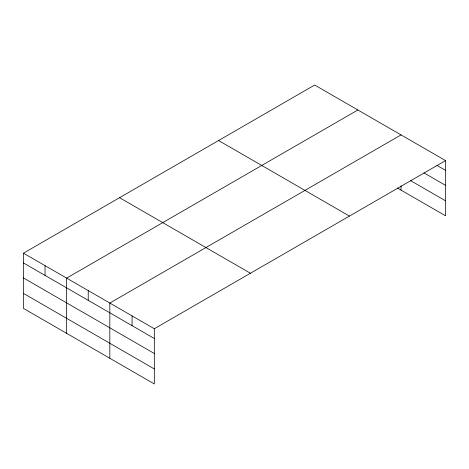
<?xml version="1.0" encoding="UTF-8"?>
<svg xmlns="http://www.w3.org/2000/svg" width="469" height="469" viewBox="0 0 469 469"><rect width="100%" height="100%" fill="white"/><g stroke="black" fill="none" stroke-linecap="round" stroke-linejoin="round"><path stroke-width="0.7" d="M397.354 187.993L445.55 215.816L445.55 160.597L314.681 85.041L23.45 253.184L23.45 308.403L154.319 383.959L154.319 328.74L23.45 253.184M357.87 109.975L66.633 278.117L66.633 333.336M401.054 134.908L109.822 303.05L109.822 358.269M154.319 328.74L445.55 160.597M436.897 165.364L445.55 170.358M423.923 172.873L445.55 185.361M410.322 180.477L445.55 200.814M218.577 140.524L349.44 216.08M119.56 197.695L250.423 273.251M23.45 262.945L154.319 338.501M23.45 277.947L154.319 353.503M23.45 293.401L154.319 368.956M401.054 185.841L401.054 190.127M132.07 315.895L132.07 325.656M88.231 290.581L88.231 300.342M45.042 265.647L45.042 275.409"/></g></svg>
